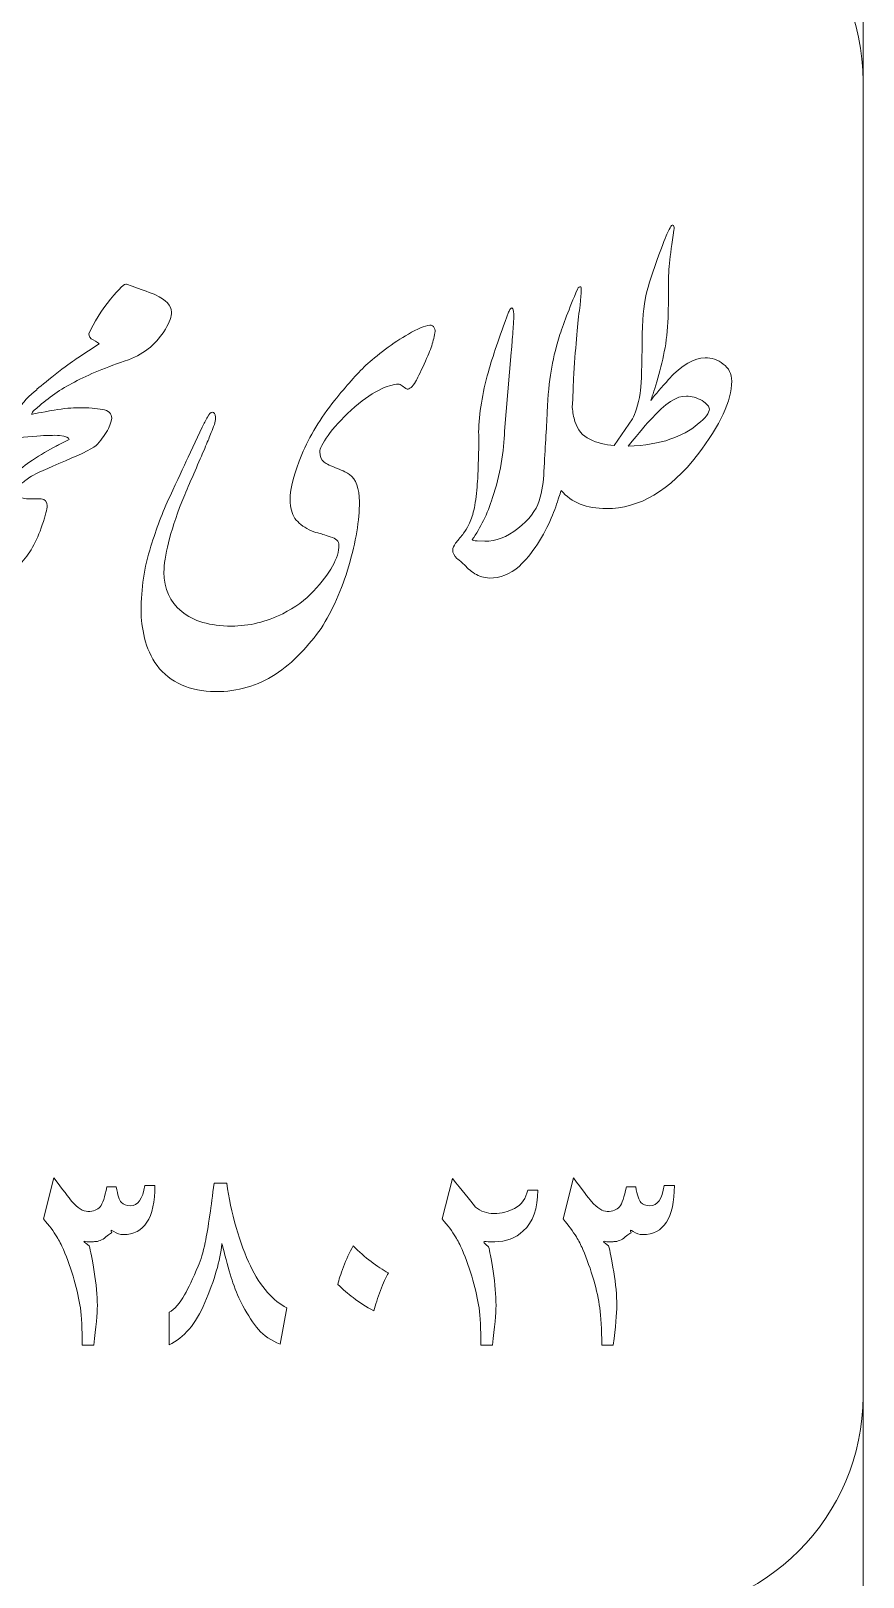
# Model space of a CAD drawing. Header units: millimetres. Extents: x 62 to 462, y 96 to 456.
# Drawn here: x 448.07 to 462.31, y 316.96 to 343.42 of the extents above; entities that cross this region are included whole.
import ezdxf

# ---------------------------------------------------------------- set-up
doc = ezdxf.new("R2010")
doc.units = ezdxf.units.MM
doc.header["$MEASUREMENT"] = 0
doc.layers.add('Layer 1', color=7, linetype='Continuous')

msp = doc.modelspace()

# ---------------------------------------------------------------- linework, layer by layer
at = {"layer": 'Layer 1', "color": 242, "lineweight": 18}
msp.add_lwpolyline([(62.3067, 95.8033), (462.3067, 95.8033), (462.3067, 455.8033), (62.3067, 455.8033), (62.3067, 95.8033)], close=True, dxfattribs=at)
at = {"layer": 'Layer 1', "color": 250, "lineweight": 18}
for points, knots in [([(436.0567, 346.3033), (436.0567, 346.3033), (458.5567, 346.3033), (458.5567, 346.3033), (460.6221, 346.3033), (462.3067, 344.6187), (462.3067, 342.5533), (462.3067, 342.5533), (462.3067, 320.0533), (462.3067, 320.0533), (462.3067, 317.9879), (460.6221, 316.3033), (458.5567, 316.3033), (458.5567, 316.3033), (436.0567, 316.3033), (436.0567, 316.3033), (433.9913, 316.3033), (432.3067, 317.9879), (432.3067, 320.0533), (432.3067, 320.0533), (432.3067, 342.5533), (432.3067, 342.5533), (432.3067, 344.6187), (433.9913, 346.3033), (436.0567, 346.3033)], [0, 0, 0, 0, 0.125, 0.125, 0.125, 0.25, 0.25, 0.25, 0.375, 0.375, 0.375, 0.5, 0.5, 0.5, 0.625, 0.625, 0.625, 0.75, 0.75, 0.75, 0.875, 0.875, 0.875, 1, 1, 1, 1]), ([(457.3304, 336.9732), (457.338, 336.8896), (457.3533, 336.809), (457.3759, 336.7307), (457.4218, 336.5895), (457.5064, 336.4872), (457.6299, 336.4272), (457.7534, 336.3673), (457.8927, 336.332), (458.048, 336.3214), (458.048, 336.3214), (458.3584, 336.7765), (458.3584, 336.7765), (458.4096, 336.863), (458.4554, 337.0094), (458.4924, 337.2157), (458.5101, 337.3286), (458.5207, 337.5791), (458.5242, 337.9619), (458.5278, 338.3464), (458.5436, 338.6322), (458.5754, 338.8173), (458.6106, 338.9902), (458.6777, 339.2124), (458.7765, 339.4859), (458.877, 339.761), (458.9387, 339.9198), (458.9599, 339.9621), (458.9828, 340.0044), (459.0005, 340.0397), (459.0146, 340.068), (459.0322, 340.0962), (459.0481, 340.1014), (459.0604, 340.0856), (459.0745, 340.0697), (459.078, 340.0432), (459.071, 340.0044), (459.0339, 339.7734), (459.0075, 339.5864), (458.9934, 339.44), (458.9811, 339.2936), (458.974, 339.1542), (458.9757, 339.0219), (458.9775, 338.8896), (458.9757, 338.7186), (458.9687, 338.5086), (458.9616, 338.2988), (458.9405, 338.1048), (458.9052, 337.9284), (458.8717, 337.7502), (458.8293, 337.5791), (458.7765, 337.4115), (458.7253, 337.2457), (458.69, 337.1399), (458.6742, 337.094), (458.757, 337.1981), (458.8576, 337.3163), (458.9793, 337.4521), (459.2086, 337.7008), (459.4185, 337.8243), (459.6037, 337.8243), (459.7166, 337.8243), (459.8207, 337.7872), (459.9141, 337.7149), (460.0094, 337.6461), (460.0588, 337.5491), (460.0588, 337.4203), (460.0588, 337.0887), (459.863, 336.6707), (459.4749, 336.1627), (458.9987, 335.5488), (458.4783, 335.2419), (457.9139, 335.2419), (457.5739, 335.2419), (457.3163, 335.345), (457.1399, 335.5524), (457.1271, 335.5111), (457.1147, 335.4735), (457.1025, 335.4396), (457.0725, 335.3372), (457.0284, 335.2155), (456.9702, 335.0762), (456.9138, 334.9368), (456.8343, 334.7886), (456.7338, 334.6335), (456.6315, 334.4782), (456.5292, 334.353), (456.4251, 334.256), (456.2646, 334.1166), (456.0936, 334.0496), (455.9136, 334.0531), (455.8219, 334.0566), (455.7372, 334.0813), (455.6614, 334.1272), (455.589, 334.1748), (455.5221, 334.2348), (455.4603, 334.3036), (455.4039, 334.3477), (455.3703, 334.3776), (455.3562, 334.39), (455.3086, 334.4359), (455.2839, 334.4817), (455.2839, 334.5294), (455.2839, 334.5646), (455.3016, 334.6052), (455.3351, 334.6493), (455.3703, 334.6934), (455.4091, 334.7445), (455.455, 334.7992), (455.4744, 334.8257), (455.5026, 334.8681), (455.5362, 334.9227), (455.5714, 334.9774), (455.6014, 335.0514), (455.6279, 335.1432), (455.6526, 335.2332), (455.6755, 335.3531), (455.6913, 335.5013), (455.7055, 335.6494), (455.7143, 335.7782), (455.7178, 335.884), (455.7178, 335.884), (455.7284, 336.2051), (455.7284, 336.2051), (455.7319, 336.3144), (455.7319, 336.4308), (455.7284, 336.5508), (455.7354, 336.8683), (455.7901, 337.2123), (455.8942, 337.5844), (455.9665, 337.8366), (456.0812, 338.1753), (456.24, 338.6022), (456.2505, 338.6304), (456.2611, 338.6481), (456.2717, 338.6586), (456.2805, 338.6692), (456.2893, 338.6745), (456.2964, 338.6745), (456.3211, 338.6709), (456.3317, 338.6057), (456.3282, 338.4787), (456.3246, 338.417), (456.3176, 338.3164), (456.3069, 338.1789), (456.2964, 338.0377), (456.2893, 337.9478), (456.2858, 337.9107), (456.2858, 337.9107), (456.1729, 336.5667), (456.1729, 336.5667), (456.1659, 336.4044), (456.1464, 336.2209), (456.1164, 336.0128), (456.0812, 335.8134), (456.0318, 335.6194), (455.9665, 335.4289), (455.8766, 335.1503), (455.7602, 334.9104), (455.619, 334.711), (455.6261, 334.6969), (455.6544, 334.6899), (455.702, 334.6899), (455.702, 334.6899), (455.8325, 334.6846), (455.8325, 334.6846), (456.0212, 334.6776), (456.21, 334.7499), (456.4005, 334.8998), (456.5892, 335.0497), (456.7109, 335.2085), (456.762, 335.3742), (456.8132, 335.5419), (456.8414, 335.7094), (456.845, 335.8788), (456.8679, 336.2685), (456.8873, 336.6072), (456.9014, 336.8947), (456.9155, 337.1823), (456.9366, 337.4151), (456.9666, 337.595), (456.9949, 337.7732), (457.0425, 337.9689), (457.1078, 338.1789), (457.173, 338.3887), (457.2771, 338.6604), (457.4182, 338.9955), (457.4394, 339.0291), (457.457, 339.0432), (457.4747, 339.0361), (457.4923, 339.0291), (457.4853, 338.895), (457.4517, 338.6304), (457.4182, 338.3676), (457.3847, 337.9778), (457.3512, 337.461), (457.3476, 337.3266), (457.3408, 337.1646), (457.3304, 336.9732)], [0, 0, 0, 0, 0.0151515, 0.0151515, 0.0151515, 0.030303, 0.030303, 0.030303, 0.0454545, 0.0454545, 0.0454545, 0.0606061, 0.0606061, 0.0606061, 0.0757576, 0.0757576, 0.0757576, 0.0909091, 0.0909091, 0.0909091, 0.1060606, 0.1060606, 0.1060606, 0.1212121, 0.1212121, 0.1212121, 0.1363636, 0.1363636, 0.1363636, 0.1515152, 0.1515152, 0.1515152, 0.1666667, 0.1666667, 0.1666667, 0.1818182, 0.1818182, 0.1818182, 0.1969697, 0.1969697, 0.1969697, 0.2121212, 0.2121212, 0.2121212, 0.2272727, 0.2272727, 0.2272727, 0.2424242, 0.2424242, 0.2424242, 0.2575758, 0.2575758, 0.2575758, 0.2727273, 0.2727273, 0.2727273, 0.2878788, 0.2878788, 0.2878788, 0.3030303, 0.3030303, 0.3030303, 0.3181818, 0.3181818, 0.3181818, 0.3333333, 0.3333333, 0.3333333, 0.3484848, 0.3484848, 0.3484848, 0.3636364, 0.3636364, 0.3636364, 0.3787879, 0.3787879, 0.3787879, 0.3939394, 0.3939394, 0.3939394, 0.4090909, 0.4090909, 0.4090909, 0.4242424, 0.4242424, 0.4242424, 0.4393939, 0.4393939, 0.4393939, 0.4545455, 0.4545455, 0.4545455, 0.469697, 0.469697, 0.469697, 0.4848485, 0.4848485, 0.4848485, 0.5, 0.5, 0.5, 0.5151515, 0.5151515, 0.5151515, 0.530303, 0.530303, 0.530303, 0.5454545, 0.5454545, 0.5454545, 0.5606061, 0.5606061, 0.5606061, 0.5757576, 0.5757576, 0.5757576, 0.5909091, 0.5909091, 0.5909091, 0.6060606, 0.6060606, 0.6060606, 0.6212121, 0.6212121, 0.6212121, 0.6363636, 0.6363636, 0.6363636, 0.6515152, 0.6515152, 0.6515152, 0.6666667, 0.6666667, 0.6666667, 0.6818182, 0.6818182, 0.6818182, 0.6969697, 0.6969697, 0.6969697, 0.7121212, 0.7121212, 0.7121212, 0.7272727, 0.7272727, 0.7272727, 0.7424242, 0.7424242, 0.7424242, 0.7575758, 0.7575758, 0.7575758, 0.7727273, 0.7727273, 0.7727273, 0.7878788, 0.7878788, 0.7878788, 0.8030303, 0.8030303, 0.8030303, 0.8181818, 0.8181818, 0.8181818, 0.8333333, 0.8333333, 0.8333333, 0.8484848, 0.8484848, 0.8484848, 0.8636364, 0.8636364, 0.8636364, 0.8787879, 0.8787879, 0.8787879, 0.8939394, 0.8939394, 0.8939394, 0.9090909, 0.9090909, 0.9090909, 0.9242424, 0.9242424, 0.9242424, 0.9393939, 0.9393939, 0.9393939, 0.9545455, 0.9545455, 0.9545455, 0.969697, 0.969697, 0.969697, 0.9848485, 0.9848485, 0.9848485, 1, 1, 1, 1]), ([(448.1684, 337.2828), (448.2548, 337.3551), (448.3783, 337.4539), (448.5405, 337.5827), (448.6993, 337.7026), (448.8069, 337.782), (448.8669, 337.819), (448.8669, 337.819), (449.2373, 338.0625), (449.2373, 338.0625), (449.2285, 338.0695), (449.1915, 338.0924), (449.1297, 338.1294), (449.0821, 338.1542), (449.0574, 338.1876), (449.0574, 338.2335), (449.1474, 338.4328), (449.2708, 338.6304), (449.4296, 338.828), (449.5848, 339.0132), (449.6748, 339.0978), (449.703, 339.0802), (449.9817, 338.985), (450.1475, 338.9232), (450.1986, 338.9003), (450.3821, 338.8138), (450.4738, 338.715), (450.4738, 338.6057), (450.4738, 338.5299), (450.4385, 338.4311), (450.3697, 338.3112), (450.2939, 338.193), (450.2074, 338.0924), (450.1122, 338.006), (450.0046, 337.9161), (449.8794, 337.8437), (449.7347, 337.789), (449.359, 337.662), (449.0521, 337.5351), (448.8122, 337.408), (448.5762, 337.2848), (448.3639, 337.1394), (448.1775, 336.9701), (448.1775, 336.9701), (448.1701, 336.9582), (448.1701, 336.9582), (448.1313, 336.9353), (448.1067, 336.9123), (448.0943, 336.8912), (448.0819, 336.87), (448.0767, 336.8595), (448.0767, 336.8559), (448.1067, 336.863), (448.2372, 336.8859), (448.4647, 336.9282), (448.6323, 336.9547), (448.7734, 336.9688), (448.888, 336.9688), (449.052, 336.9688), (449.1879, 336.9582), (449.2902, 336.9388), (449.3978, 336.9177), (449.4507, 336.8683), (449.4507, 336.7889), (449.4507, 336.7572), (449.4313, 336.699), (449.3943, 336.6125), (449.3449, 336.5226), (449.2831, 336.4326), (449.2073, 336.3444), (449.1561, 336.2844), (448.9727, 336.1909), (448.6569, 336.0604), (448.343, 335.9281), (448.149, 335.8399), (448.0767, 335.7941), (448.0043, 335.7465), (447.9496, 335.7076), (447.9108, 335.6777), (447.89, 335.6502), (447.8672, 335.6297), (447.8426, 335.6168), (447.7887, 335.555), (447.7816, 335.5059), (447.8226, 335.4695), (447.8632, 335.4307), (447.932, 335.4113), (448.029, 335.4096), (448.126, 335.4078), (448.1966, 335.4078), (448.2407, 335.4078), (448.3095, 335.4007), (448.3448, 335.3601), (448.3448, 335.2878), (448.3448, 335.2367), (448.3165, 335.1273), (448.2618, 334.9633), (448.1649, 334.674), (448.0396, 334.4517), (447.8844, 334.2966), (447.7221, 334.1343), (447.5457, 334.0531), (447.3517, 334.0531), (447.17, 334.0531), (447.0271, 334.1448), (446.9231, 334.3265), (446.8439, 334.4712), (446.7954, 334.6392), (446.7791, 334.8303), (446.7089, 334.7246), (446.6141, 334.586), (446.4944, 334.4147), (446.4221, 334.3248), (446.3604, 334.2612), (446.3074, 334.2242), (446.2386, 334.1748), (446.1699, 334.136), (446.0993, 334.1078), (446.0288, 334.0778), (445.9512, 334.0549), (445.8665, 334.0355), (445.7818, 334.0161), (445.6989, 333.9966), (445.616, 333.9755), (445.616, 333.9755), (445.2738, 333.8926), (445.2738, 333.8926), (445.1362, 333.8697), (445.0515, 333.8661), (445.0215, 333.882), (445.0215, 333.9314), (445.078, 333.9914), (445.1927, 334.0637), (445.295, 334.1289), (445.4008, 334.196), (445.5066, 334.263), (445.6143, 334.33), (445.7201, 334.3953), (445.8276, 334.4606), (446.0993, 334.6511), (446.3039, 334.8292), (446.438, 334.9932), (446.5403, 335.122), (446.6214, 335.2332), (446.6796, 335.3301), (446.7184, 335.3848), (446.7749, 335.4801), (446.8507, 335.6142), (446.8507, 335.6142), (446.9007, 335.7166), (446.9007, 335.7166), (446.9127, 335.7446), (446.9254, 335.7715), (446.939, 335.7976), (446.9452, 335.8101), (446.9515, 335.8222), (446.958, 335.834), (446.958, 335.834), (447.0729, 336.0693), (447.0729, 336.0693), (447.1242, 336.1751), (447.1753, 336.2615), (447.2229, 336.3267), (447.267, 336.3921), (447.3093, 336.4238), (447.3464, 336.4203), (447.3816, 336.4026), (447.3922, 336.3691), (447.3781, 336.3162), (447.3393, 336.2033), (447.3164, 336.1292), (447.3058, 336.0939), (447.2667, 335.9638), (447.2411, 335.8608), (447.2298, 335.7864), (447.2472, 335.4744), (447.2981, 335.3052), (447.3834, 335.2773), (447.4205, 335.316), (447.4752, 335.399), (447.5439, 335.526), (447.5845, 335.6018), (447.6163, 335.6529), (447.6357, 335.6812), (447.6408, 335.6877), (447.6467, 335.6931), (447.6534, 335.6979), (447.6844, 335.736), (447.7227, 335.7765), (447.7662, 335.817), (447.8738, 335.914), (447.9814, 335.9969), (448.0925, 336.0693), (448.2336, 336.1627), (448.3695, 336.2439), (448.5, 336.3126), (448.5105, 336.3197), (448.5846, 336.3567), (448.7223, 336.422), (448.7223, 336.4555), (448.6675, 336.4802), (448.5564, 336.4944), (448.4612, 336.4979), (448.3306, 336.4944), (448.1701, 336.4837), (448.1701, 336.4837), (447.6321, 336.4414), (447.6321, 336.4414), (447.6075, 336.4414), (447.6004, 336.4626), (447.611, 336.5031), (447.6321, 336.5931), (447.6992, 336.7236), (447.8156, 336.8912), (447.9288, 337.0583), (448.0453, 337.1859), (448.1653, 337.2756), (448.1653, 337.2756), (448.1684, 337.2828), (448.1684, 337.2828)], [0, 0, 0, 0, 0.0136986, 0.0136986, 0.0136986, 0.0273973, 0.0273973, 0.0273973, 0.0410959, 0.0410959, 0.0410959, 0.0547945, 0.0547945, 0.0547945, 0.0684932, 0.0684932, 0.0684932, 0.0821918, 0.0821918, 0.0821918, 0.0958904, 0.0958904, 0.0958904, 0.109589, 0.109589, 0.109589, 0.1232877, 0.1232877, 0.1232877, 0.1369863, 0.1369863, 0.1369863, 0.1506849, 0.1506849, 0.1506849, 0.1643836, 0.1643836, 0.1643836, 0.1780822, 0.1780822, 0.1780822, 0.1917808, 0.1917808, 0.1917808, 0.2054795, 0.2054795, 0.2054795, 0.2191781, 0.2191781, 0.2191781, 0.2328767, 0.2328767, 0.2328767, 0.2465753, 0.2465753, 0.2465753, 0.260274, 0.260274, 0.260274, 0.2739726, 0.2739726, 0.2739726, 0.2876712, 0.2876712, 0.2876712, 0.3013699, 0.3013699, 0.3013699, 0.3150685, 0.3150685, 0.3150685, 0.3287671, 0.3287671, 0.3287671, 0.3424658, 0.3424658, 0.3424658, 0.3561644, 0.3561644, 0.3561644, 0.369863, 0.369863, 0.369863, 0.3835616, 0.3835616, 0.3835616, 0.3972603, 0.3972603, 0.3972603, 0.4109589, 0.4109589, 0.4109589, 0.4246575, 0.4246575, 0.4246575, 0.4383562, 0.4383562, 0.4383562, 0.4520548, 0.4520548, 0.4520548, 0.4657534, 0.4657534, 0.4657534, 0.4794521, 0.4794521, 0.4794521, 0.4931507, 0.4931507, 0.4931507, 0.5068493, 0.5068493, 0.5068493, 0.5205479, 0.5205479, 0.5205479, 0.5342466, 0.5342466, 0.5342466, 0.5479452, 0.5479452, 0.5479452, 0.5616438, 0.5616438, 0.5616438, 0.5753425, 0.5753425, 0.5753425, 0.5890411, 0.5890411, 0.5890411, 0.6027397, 0.6027397, 0.6027397, 0.6164384, 0.6164384, 0.6164384, 0.630137, 0.630137, 0.630137, 0.6438356, 0.6438356, 0.6438356, 0.6575342, 0.6575342, 0.6575342, 0.6712329, 0.6712329, 0.6712329, 0.6849315, 0.6849315, 0.6849315, 0.6986301, 0.6986301, 0.6986301, 0.7123288, 0.7123288, 0.7123288, 0.7260274, 0.7260274, 0.7260274, 0.739726, 0.739726, 0.739726, 0.7534247, 0.7534247, 0.7534247, 0.7671233, 0.7671233, 0.7671233, 0.7808219, 0.7808219, 0.7808219, 0.7945205, 0.7945205, 0.7945205, 0.8082192, 0.8082192, 0.8082192, 0.8219178, 0.8219178, 0.8219178, 0.8356164, 0.8356164, 0.8356164, 0.8493151, 0.8493151, 0.8493151, 0.8630137, 0.8630137, 0.8630137, 0.8767123, 0.8767123, 0.8767123, 0.890411, 0.890411, 0.890411, 0.9041096, 0.9041096, 0.9041096, 0.9178082, 0.9178082, 0.9178082, 0.9315068, 0.9315068, 0.9315068, 0.9452055, 0.9452055, 0.9452055, 0.9589041, 0.9589041, 0.9589041, 0.9726027, 0.9726027, 0.9726027, 0.9863014, 0.9863014, 0.9863014, 1, 1, 1, 1]), ([(454.9788, 338.2494), (454.9664, 338.163), (454.9434, 338.0801), (454.9152, 337.9989), (454.8852, 337.9178), (454.8376, 337.8049), (454.7706, 337.6602), (454.7036, 337.5156), (454.663, 337.4327), (454.6489, 337.4115), (454.5942, 337.3251), (454.5448, 337.2828), (454.5042, 337.2828), (454.4725, 337.304), (454.446, 337.3233), (454.4214, 337.3428), (454.3967, 337.3622), (454.3755, 337.371), (454.3543, 337.371), (454.2679, 337.371), (454.155, 337.3357), (454.0139, 337.2651), (453.871, 337.1946), (453.7176, 337.0817), (453.5482, 336.9265), (453.3789, 336.7713), (453.2466, 336.6266), (453.1514, 336.4926), (453.0579, 336.3585), (453.0102, 336.265), (453.0102, 336.2139), (453.0102, 336.138), (453.0332, 336.078), (453.0825, 336.0375), (453.1231, 336.0057), (453.1972, 335.9705), (453.3048, 335.9299), (453.4107, 335.8875), (453.483, 335.854), (453.5165, 335.8258), (453.6312, 335.7465), (453.6876, 335.5912), (453.6876, 335.3601), (453.6876, 335.0409), (453.6276, 334.674), (453.5059, 334.263), (453.386, 333.8502), (453.2272, 333.494), (453.0314, 333.1905), (452.9309, 333.0495), (452.8145, 332.9083), (452.6804, 332.7672), (452.5464, 332.6244), (452.4017, 332.5044), (452.2465, 332.4039), (451.9501, 332.2081), (451.608, 332.1093), (451.2234, 332.1093), (450.786, 332.1164), (450.4526, 332.2645), (450.225, 332.5538), (450.1227, 332.702), (450.0504, 332.859), (450.0117, 333.0248), (449.9711, 333.1905), (449.9517, 333.3476), (449.9517, 333.4957), (449.9517, 333.6845), (449.9658, 333.8697), (449.9922, 334.0513), (450.0204, 334.2312), (450.0628, 334.413), (450.121, 334.5964), (450.2109, 334.8927), (450.3186, 335.1785), (450.4473, 335.4537), (450.5743, 335.7288), (450.6766, 335.9511), (450.756, 336.1204), (450.756, 336.1204), (450.9994, 336.6372), (450.9994, 336.6372), (451.0276, 336.6954), (451.0559, 336.7518), (451.0876, 336.8083), (451.1176, 336.863), (451.1458, 336.8895), (451.1705, 336.8895), (451.204, 336.8895), (451.2234, 336.863), (451.2252, 336.8083), (451.227, 336.7518), (451.2199, 336.7113), (451.2058, 336.6831), (451.1688, 336.5843), (451.1352, 336.4996), (451.1088, 336.4326), (451.0806, 336.3656), (451.04, 336.2685), (450.9835, 336.1416), (450.9288, 336.0128), (450.8689, 335.8752), (450.8054, 335.727), (450.7419, 335.5789), (450.689, 335.4572), (450.6484, 335.3601), (450.4455, 334.824), (450.3432, 334.42), (450.3432, 334.1519), (450.3432, 333.8697), (450.4438, 333.6456), (450.6466, 333.4798), (450.8477, 333.3141), (451.1317, 333.2311), (451.4968, 333.2311), (451.8002, 333.2311), (452.093, 333.3017), (452.377, 333.4428), (452.5869, 333.5504), (452.7633, 333.6792), (452.9044, 333.8309), (453.0455, 333.9825), (453.1531, 334.1254), (453.2272, 334.2577), (453.3013, 334.39), (453.3384, 334.5099), (453.3384, 334.6158), (453.3384, 334.6811), (453.2889, 334.7304), (453.1902, 334.7604), (453.0914, 334.7922), (453.0208, 334.8133), (452.9767, 334.824), (452.9344, 334.8327), (452.885, 334.8522), (452.8286, 334.8804), (452.7228, 334.9315), (452.6416, 334.9968), (452.5851, 335.0744), (452.5305, 335.152), (452.5023, 335.2578), (452.5023, 335.3919), (452.5023, 335.5947), (452.5692, 335.854), (452.7015, 336.1662), (452.8338, 336.4802), (453.0208, 336.7889), (453.2625, 337.0923), (453.46, 337.3392), (453.6399, 337.5421), (453.8004, 337.6956), (453.8869, 337.7749), (453.998, 337.8666), (454.1321, 337.9672), (454.2661, 338.0695), (454.3967, 338.1559), (454.5254, 338.2282), (454.6806, 338.3182), (454.8024, 338.3694), (454.8923, 338.3835), (454.9293, 338.3835), (454.9558, 338.3676), (454.9699, 338.3376), (454.9823, 338.3058), (454.9858, 338.2776), (454.9788, 338.2494)], [0, 0, 0, 0, 0.0181818, 0.0181818, 0.0181818, 0.0363636, 0.0363636, 0.0363636, 0.0545455, 0.0545455, 0.0545455, 0.0727273, 0.0727273, 0.0727273, 0.0909091, 0.0909091, 0.0909091, 0.1090909, 0.1090909, 0.1090909, 0.1272727, 0.1272727, 0.1272727, 0.1454545, 0.1454545, 0.1454545, 0.1636364, 0.1636364, 0.1636364, 0.1818182, 0.1818182, 0.1818182, 0.2, 0.2, 0.2, 0.2181818, 0.2181818, 0.2181818, 0.2363636, 0.2363636, 0.2363636, 0.2545455, 0.2545455, 0.2545455, 0.2727273, 0.2727273, 0.2727273, 0.2909091, 0.2909091, 0.2909091, 0.3090909, 0.3090909, 0.3090909, 0.3272727, 0.3272727, 0.3272727, 0.3454545, 0.3454545, 0.3454545, 0.3636364, 0.3636364, 0.3636364, 0.3818182, 0.3818182, 0.3818182, 0.4, 0.4, 0.4, 0.4181818, 0.4181818, 0.4181818, 0.4363636, 0.4363636, 0.4363636, 0.4545455, 0.4545455, 0.4545455, 0.4727273, 0.4727273, 0.4727273, 0.4909091, 0.4909091, 0.4909091, 0.5090909, 0.5090909, 0.5090909, 0.5272727, 0.5272727, 0.5272727, 0.5454545, 0.5454545, 0.5454545, 0.5636364, 0.5636364, 0.5636364, 0.5818182, 0.5818182, 0.5818182, 0.6, 0.6, 0.6, 0.6181818, 0.6181818, 0.6181818, 0.6363636, 0.6363636, 0.6363636, 0.6545455, 0.6545455, 0.6545455, 0.6727273, 0.6727273, 0.6727273, 0.6909091, 0.6909091, 0.6909091, 0.7090909, 0.7090909, 0.7090909, 0.7272727, 0.7272727, 0.7272727, 0.7454545, 0.7454545, 0.7454545, 0.7636364, 0.7636364, 0.7636364, 0.7818182, 0.7818182, 0.7818182, 0.8, 0.8, 0.8, 0.8181818, 0.8181818, 0.8181818, 0.8363636, 0.8363636, 0.8363636, 0.8545455, 0.8545455, 0.8545455, 0.8727273, 0.8727273, 0.8727273, 0.8909091, 0.8909091, 0.8909091, 0.9090909, 0.9090909, 0.9090909, 0.9272727, 0.9272727, 0.9272727, 0.9454545, 0.9454545, 0.9454545, 0.9636364, 0.9636364, 0.9636364, 0.9818182, 0.9818182, 0.9818182, 1, 1, 1, 1]), ([(459.676, 336.9441), (459.676, 336.9882), (459.6354, 337.0358), (459.5526, 337.0887), (459.4626, 337.1399), (459.3726, 337.1664), (459.2827, 337.1664), (459.1186, 337.1734), (458.9175, 337.0428), (458.6847, 336.7783), (458.6142, 336.7059), (458.4819, 336.549), (458.2861, 336.3073), (458.5754, 336.3214), (458.8135, 336.362), (459.0022, 336.4272), (459.1892, 336.4926), (459.348, 336.579), (459.4749, 336.6848), (459.609, 336.7924), (459.676, 336.8788), (459.676, 336.9441)], [0, 0, 0, 0, 0.1428571, 0.1428571, 0.1428571, 0.2857143, 0.2857143, 0.2857143, 0.4285714, 0.4285714, 0.4285714, 0.5714286, 0.5714286, 0.5714286, 0.7142857, 0.7142857, 0.7142857, 0.8571429, 0.8571429, 0.8571429, 1, 1, 1, 1])]:
    msp.add_open_spline(points, degree=3, knots=knots, dxfattribs=at)
at = {"layer": 'Layer 1', "color": 250, "lineweight": 9}
for points, knots in [([(449.7698, 323.3093), (449.8985, 323.3093), (449.9805, 323.4257), (450.0149, 323.6576), (450.0149, 323.6576), (450.1886, 323.6576), (450.1886, 323.6576), (450.1886, 323.0977), (450.007, 322.8181), (449.6454, 322.8181), (449.589, 322.8181), (449.5352, 322.8358), (449.484, 322.871), (449.4338, 322.9063), (449.4223, 322.8993), (449.4523, 322.849), (449.4541, 322.8578), (449.4197, 322.834), (449.3482, 322.7767), (449.2848, 322.7238), (449.2204, 322.6964), (449.1551, 322.6964), (449.1463, 322.6964), (449.1357, 322.6964), (449.1225, 322.6956), (449.1093, 322.6947), (449.0943, 322.6938), (449.0775, 322.6938), (449.0467, 322.6938), (449.0158, 322.6973), (448.9858, 322.7035), (448.9558, 322.7097), (448.9814, 322.6832), (449.0643, 322.6241), (449.0872, 322.5456), (449.1154, 322.3984), (449.1507, 322.1823), (449.186, 321.9672), (449.2036, 321.7749), (449.2036, 321.6065), (449.2036, 321.4637), (449.1833, 321.237), (449.1419, 320.9275), (449.1419, 320.9275), (448.9453, 320.9275), (448.9453, 320.9275), (448.9453, 321.2026), (448.9347, 321.4143), (448.9135, 321.5615), (448.8915, 321.7088), (448.8571, 321.8666), (448.8086, 322.0351), (448.7557, 322.2211), (448.6931, 322.3984), (448.6225, 322.565), (448.5881, 322.6426), (448.5511, 322.7132), (448.5114, 322.7767), (448.455, 322.8719), (448.3791, 322.9742), (448.2839, 323.0844), (448.2839, 323.0844), (448.4603, 323.7872), (448.4603, 323.7872), (448.6102, 323.5871), (448.7133, 323.453), (448.7698, 323.3843), (448.8685, 323.2705), (448.9585, 323.2132), (449.0414, 323.2132), (449.1357, 323.2132), (449.2054, 323.2405), (449.2504, 323.2934), (449.2936, 323.3455), (449.3324, 323.4583), (449.3668, 323.632), (449.3668, 323.632), (449.5273, 323.632), (449.5273, 323.632), (449.5511, 323.4945), (449.5802, 323.4063), (449.6146, 323.3675), (449.6489, 323.3287), (449.701, 323.3093), (449.7698, 323.3093)], [0, 0, 0, 0, 0.0357143, 0.0357143, 0.0357143, 0.0714286, 0.0714286, 0.0714286, 0.1071429, 0.1071429, 0.1071429, 0.1428571, 0.1428571, 0.1428571, 0.1785714, 0.1785714, 0.1785714, 0.2142857, 0.2142857, 0.2142857, 0.25, 0.25, 0.25, 0.2857143, 0.2857143, 0.2857143, 0.3214286, 0.3214286, 0.3214286, 0.3571429, 0.3571429, 0.3571429, 0.3928571, 0.3928571, 0.3928571, 0.4285714, 0.4285714, 0.4285714, 0.4642857, 0.4642857, 0.4642857, 0.5, 0.5, 0.5, 0.5357143, 0.5357143, 0.5357143, 0.5714286, 0.5714286, 0.5714286, 0.6071429, 0.6071429, 0.6071429, 0.6428571, 0.6428571, 0.6428571, 0.6785714, 0.6785714, 0.6785714, 0.7142857, 0.7142857, 0.7142857, 0.75, 0.75, 0.75, 0.7857143, 0.7857143, 0.7857143, 0.8214286, 0.8214286, 0.8214286, 0.8571429, 0.8571429, 0.8571429, 0.8928571, 0.8928571, 0.8928571, 0.9285714, 0.9285714, 0.9285714, 0.9642857, 0.9642857, 0.9642857, 1, 1, 1, 1]), ([(450.4338, 321.4875), (450.5255, 321.5395), (450.6128, 321.6391), (450.6974, 321.7873), (450.7627, 321.8993), (450.8403, 322.0633), (450.9302, 322.2785), (450.9735, 322.3799), (451.0131, 322.5139), (451.0493, 322.6814), (451.0731, 322.8005), (451.0996, 322.9583), (451.1287, 323.1567), (451.1516, 323.3119), (451.1754, 323.4918), (451.201, 323.6964), (451.201, 323.6964), (451.4205, 323.6964), (451.4205, 323.6964), (451.4523, 323.4486), (451.5043, 323.1964), (451.5784, 322.9407), (451.6525, 322.685), (451.7336, 322.4663), (451.8218, 322.2837), (451.9038, 322.1091), (452.0025, 321.9575), (452.1163, 321.8287), (452.2177, 321.7097), (452.3279, 321.6224), (452.447, 321.5651), (452.447, 321.5651), (452.3332, 320.9425), (452.3332, 320.9425), (452.1763, 321.0042), (452.0528, 321.088), (451.962, 321.1929), (451.872, 321.2979), (451.7821, 321.4337), (451.6921, 321.5986), (451.6304, 321.7141), (451.574, 321.8455), (451.5246, 321.9919), (451.4867, 322.1056), (451.4408, 322.2635), (451.387, 322.4672), (451.3465, 322.6188), (451.3288, 322.6823), (451.3359, 322.6576), (451.305, 322.3719), (451.2071, 322.0368), (451.044, 321.6532), (450.8888, 321.2899), (450.686, 321.0492), (450.4338, 320.9319), (450.4338, 320.9319), (450.4338, 321.4875), (450.4338, 321.4875)], [0, 0, 0, 0, 0.0526316, 0.0526316, 0.0526316, 0.1052632, 0.1052632, 0.1052632, 0.1578947, 0.1578947, 0.1578947, 0.2105263, 0.2105263, 0.2105263, 0.2631579, 0.2631579, 0.2631579, 0.3157895, 0.3157895, 0.3157895, 0.3684211, 0.3684211, 0.3684211, 0.4210526, 0.4210526, 0.4210526, 0.4736842, 0.4736842, 0.4736842, 0.5263158, 0.5263158, 0.5263158, 0.5789474, 0.5789474, 0.5789474, 0.6315789, 0.6315789, 0.6315789, 0.6842105, 0.6842105, 0.6842105, 0.7368421, 0.7368421, 0.7368421, 0.7894737, 0.7894737, 0.7894737, 0.8421053, 0.8421053, 0.8421053, 0.8947368, 0.8947368, 0.8947368, 0.9473684, 0.9473684, 0.9473684, 1, 1, 1, 1]), ([(455.9893, 323.177), (456.1189, 323.177), (456.2362, 323.207), (456.3429, 323.2652), (456.4655, 323.3322), (456.5404, 323.4372), (456.5677, 323.58), (456.5677, 323.58), (456.7388, 323.58), (456.7388, 323.58), (456.7388, 323.2634), (456.6568, 323.0298), (456.4928, 322.8799), (456.3588, 322.7564), (456.1956, 322.6938), (456.0051, 322.6938), (456.0051, 322.6938), (455.9663, 322.6938), (455.9663, 322.6938), (455.9108, 322.6938), (455.8658, 322.6956), (455.8305, 322.6991), (455.7953, 322.7026), (455.8182, 322.6717), (455.8993, 322.6065), (455.9161, 322.5465), (455.9417, 322.4072), (455.9752, 322.1894), (456.0087, 321.9716), (456.0254, 321.7767), (456.0254, 321.6065), (456.0254, 321.4637), (456.0051, 321.237), (455.9637, 320.9275), (455.9637, 320.9275), (455.7671, 320.9275), (455.7671, 320.9275), (455.7671, 321.2026), (455.7565, 321.4143), (455.7353, 321.5615), (455.7133, 321.7088), (455.6789, 321.8666), (455.6304, 322.0351), (455.5766, 322.2211), (455.5149, 322.3984), (455.4443, 322.565), (455.4099, 322.6426), (455.3729, 322.7132), (455.3332, 322.7767), (455.2768, 322.8719), (455.2009, 322.9742), (455.1057, 323.0844), (455.1057, 323.0844), (455.2785, 323.7793), (455.2785, 323.7793), (455.4408, 323.5791), (455.5722, 323.416), (455.6745, 323.2881), (455.7635, 323.2141), (455.8685, 323.177), (455.9893, 323.177)], [0, 0, 0, 0, 0.05, 0.05, 0.05, 0.1, 0.1, 0.1, 0.15, 0.15, 0.15, 0.2, 0.2, 0.2, 0.25, 0.25, 0.25, 0.3, 0.3, 0.3, 0.35, 0.35, 0.35, 0.4, 0.4, 0.4, 0.45, 0.45, 0.45, 0.5, 0.5, 0.5, 0.55, 0.55, 0.55, 0.6, 0.6, 0.6, 0.65, 0.65, 0.65, 0.7, 0.7, 0.7, 0.75, 0.75, 0.75, 0.8, 0.8, 0.8, 0.85, 0.85, 0.85, 0.9, 0.9, 0.9, 0.95, 0.95, 0.95, 1, 1, 1, 1]), ([(458.6586, 323.3093), (458.7873, 323.3093), (458.8693, 323.4257), (458.9037, 323.6576), (458.9037, 323.6576), (459.0774, 323.6576), (459.0774, 323.6576), (459.0774, 323.0977), (458.8958, 322.8181), (458.5342, 322.8181), (458.4778, 322.8181), (458.424, 322.8358), (458.3728, 322.871), (458.3226, 322.9063), (458.3111, 322.8993), (458.3411, 322.849), (458.3429, 322.8578), (458.3085, 322.834), (458.237, 322.7767), (458.1736, 322.7238), (458.1092, 322.6964), (458.0439, 322.6964), (458.0351, 322.6964), (458.0245, 322.6964), (458.0113, 322.6956), (457.9981, 322.6947), (457.9831, 322.6938), (457.9663, 322.6938), (457.9355, 322.6938), (457.9046, 322.6973), (457.8746, 322.7035), (457.8446, 322.7097), (457.8702, 322.6832), (457.9531, 322.6241), (457.976, 322.5456), (458.0042, 322.3984), (458.0395, 322.1823), (458.0748, 321.9672), (458.0924, 321.7749), (458.0924, 321.6065), (458.0924, 321.4637), (458.0721, 321.237), (458.0307, 320.9275), (458.0307, 320.9275), (457.8341, 320.9275), (457.8341, 320.9275), (457.8341, 321.2026), (457.8235, 321.4143), (457.8023, 321.5615), (457.7803, 321.7088), (457.7459, 321.8666), (457.6974, 322.0351), (457.6445, 322.2211), (457.5819, 322.3984), (457.5113, 322.565), (457.4769, 322.6426), (457.4399, 322.7132), (457.4002, 322.7767), (457.3438, 322.8719), (457.2679, 322.9742), (457.1727, 323.0844), (457.1727, 323.0844), (457.3491, 323.7872), (457.3491, 323.7872), (457.499, 323.5871), (457.6021, 323.453), (457.6586, 323.3843), (457.7573, 323.2705), (457.8473, 323.2132), (457.9302, 323.2132), (458.0245, 323.2132), (458.0942, 323.2405), (458.1392, 323.2934), (458.1824, 323.3455), (458.2212, 323.4583), (458.2556, 323.632), (458.2556, 323.632), (458.4161, 323.632), (458.4161, 323.632), (458.4399, 323.4945), (458.469, 323.4063), (458.5034, 323.3675), (458.5377, 323.3287), (458.5898, 323.3093), (458.6586, 323.3093)], [0, 0, 0, 0, 0.0357143, 0.0357143, 0.0357143, 0.0714286, 0.0714286, 0.0714286, 0.1071429, 0.1071429, 0.1071429, 0.1428571, 0.1428571, 0.1428571, 0.1785714, 0.1785714, 0.1785714, 0.2142857, 0.2142857, 0.2142857, 0.25, 0.25, 0.25, 0.2857143, 0.2857143, 0.2857143, 0.3214286, 0.3214286, 0.3214286, 0.3571429, 0.3571429, 0.3571429, 0.3928571, 0.3928571, 0.3928571, 0.4285714, 0.4285714, 0.4285714, 0.4642857, 0.4642857, 0.4642857, 0.5, 0.5, 0.5, 0.5357143, 0.5357143, 0.5357143, 0.5714286, 0.5714286, 0.5714286, 0.6071429, 0.6071429, 0.6071429, 0.6428571, 0.6428571, 0.6428571, 0.6785714, 0.6785714, 0.6785714, 0.7142857, 0.7142857, 0.7142857, 0.75, 0.75, 0.75, 0.7857143, 0.7857143, 0.7857143, 0.8214286, 0.8214286, 0.8214286, 0.8571429, 0.8571429, 0.8571429, 0.8928571, 0.8928571, 0.8928571, 0.9285714, 0.9285714, 0.9285714, 0.9642857, 0.9642857, 0.9642857, 1, 1, 1, 1]), ([(453.9329, 321.5139), (453.8032, 321.5809), (453.6859, 321.6559), (453.581, 321.7388), (453.4937, 321.8058), (453.4055, 321.8816), (453.3173, 321.9654), (453.335, 322.0395), (453.3667, 322.1391), (453.4143, 322.2643), (453.462, 322.3887), (453.5184, 322.5095), (453.5837, 322.6241), (453.6815, 322.5227), (453.7829, 322.4328), (453.887, 322.3543), (453.9919, 322.2758), (454.0898, 322.2123), (454.1833, 322.1621), (454.1418, 322.088), (454.0978, 321.9875), (454.0501, 321.8596), (454.0025, 321.7326), (453.9637, 321.6171), (453.9329, 321.5139)], [0, 0, 0, 0, 0.125, 0.125, 0.125, 0.25, 0.25, 0.25, 0.375, 0.375, 0.375, 0.5, 0.5, 0.5, 0.625, 0.625, 0.625, 0.75, 0.75, 0.75, 0.875, 0.875, 0.875, 1, 1, 1, 1])]:
    msp.add_open_spline(points, degree=3, knots=knots, dxfattribs=at)

doc.saveas('drawing.dxf')
